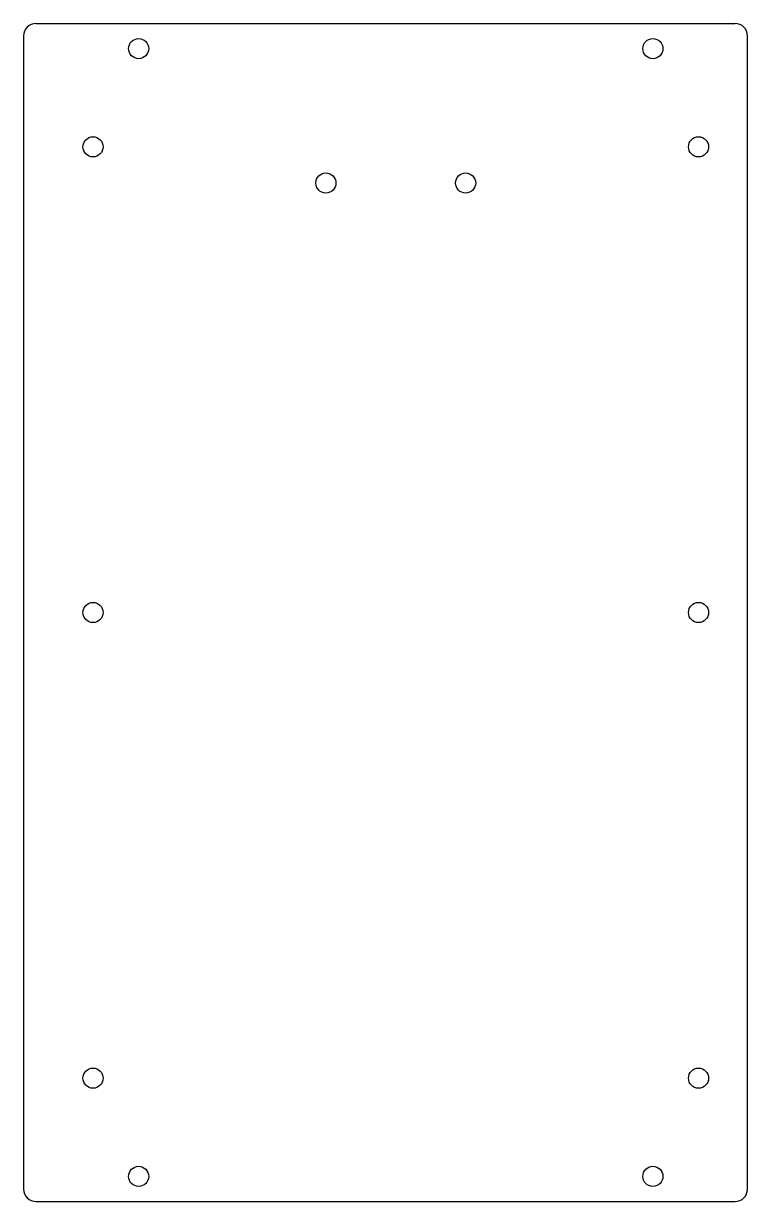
# Model space of a CAD drawing. Header units: millimetres. Extents: x -176 to 0, y -143 to 143.
import ezdxf

# ---------------------------------------------------------------- set-up
doc = ezdxf.new("R2010")
doc.units = ezdxf.units.MM

msp = doc.modelspace()

# ---------------------------------------------------------------- linework, layer by layer
at = {"color": 7, "linetype": 'Continuous', "lineweight": 25}
for p, q in [((-173.13, 143.3), (-3, 143.3)), ((-176.13, 140.3), (-176.13, -140.3)), ((0, -140.3), (0, 140.3)), ((-173.13, -143.3), (-3, -143.3))]:
    msp.add_line(p, q, dxfattribs=at)
for centre in [(-148.13, 137.2), (-23, 137.2), (-159.23, 113.3), (-11.9, 113.3), (-102.57, 104.5), (-68.57, 104.5), (-159.23, 0), (-11.9, 0), (-159.23, -113.3), (-11.9, -113.3), (-148.13, -137.2), (-23, -137.2)]:
    msp.add_circle(centre, 2.45, dxfattribs=at)
for centre, start, end in [((-3, 140.3), 0, 90), ((-173.13, 140.3), 90, 180), ((-173.13, -140.3), 180, 270), ((-3, -140.3), 270, 0)]:
    msp.add_arc(centre, 3, start, end, dxfattribs=at)

doc.saveas('drawing.dxf')
